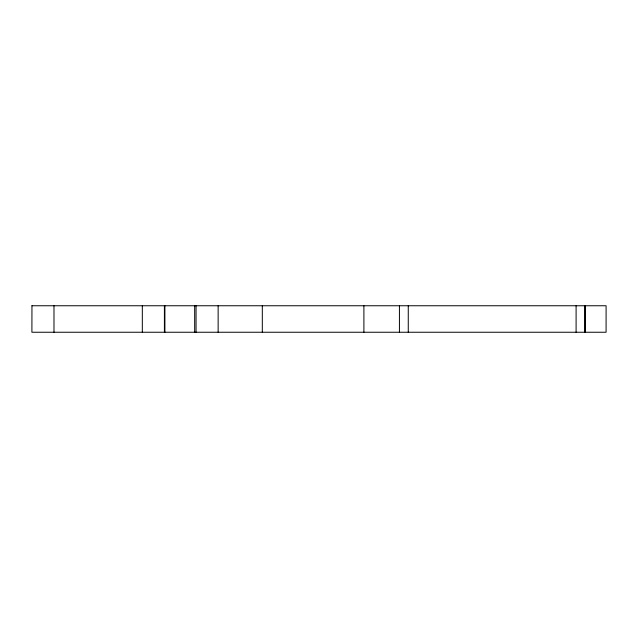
<?xml version="1.0" encoding="UTF-8"?>
<svg xmlns="http://www.w3.org/2000/svg" width="638" height="638" viewBox="0 0 638 638"><rect width="100%" height="100%" fill="white"/><g stroke="black" fill="none" stroke-linecap="round" stroke-linejoin="round"><path stroke-width="0.96" d="M31.9 305.754L606.1 305.754L606.084 332.246L31.9 332.246L31.956 305.754M585.357 305.754L585.357 332.246M585.198 305.754L585.198 332.246M584.926 305.754L584.926 332.246M576.098 305.754L576.098 332.246M408.264 305.754L408.264 332.246M399.428 305.754L399.428 332.246M363.899 305.754L363.899 332.246M262.314 305.754L262.314 332.246M218.14 305.754L218.14 332.246M196.057 305.754L196.057 332.246M194.678 305.754L194.678 332.246M164.899 305.754L164.899 332.246M164.405 305.754L164.405 332.246M142.322 305.754L142.322 332.246M53.983 305.754L53.983 332.246"/></g></svg>
